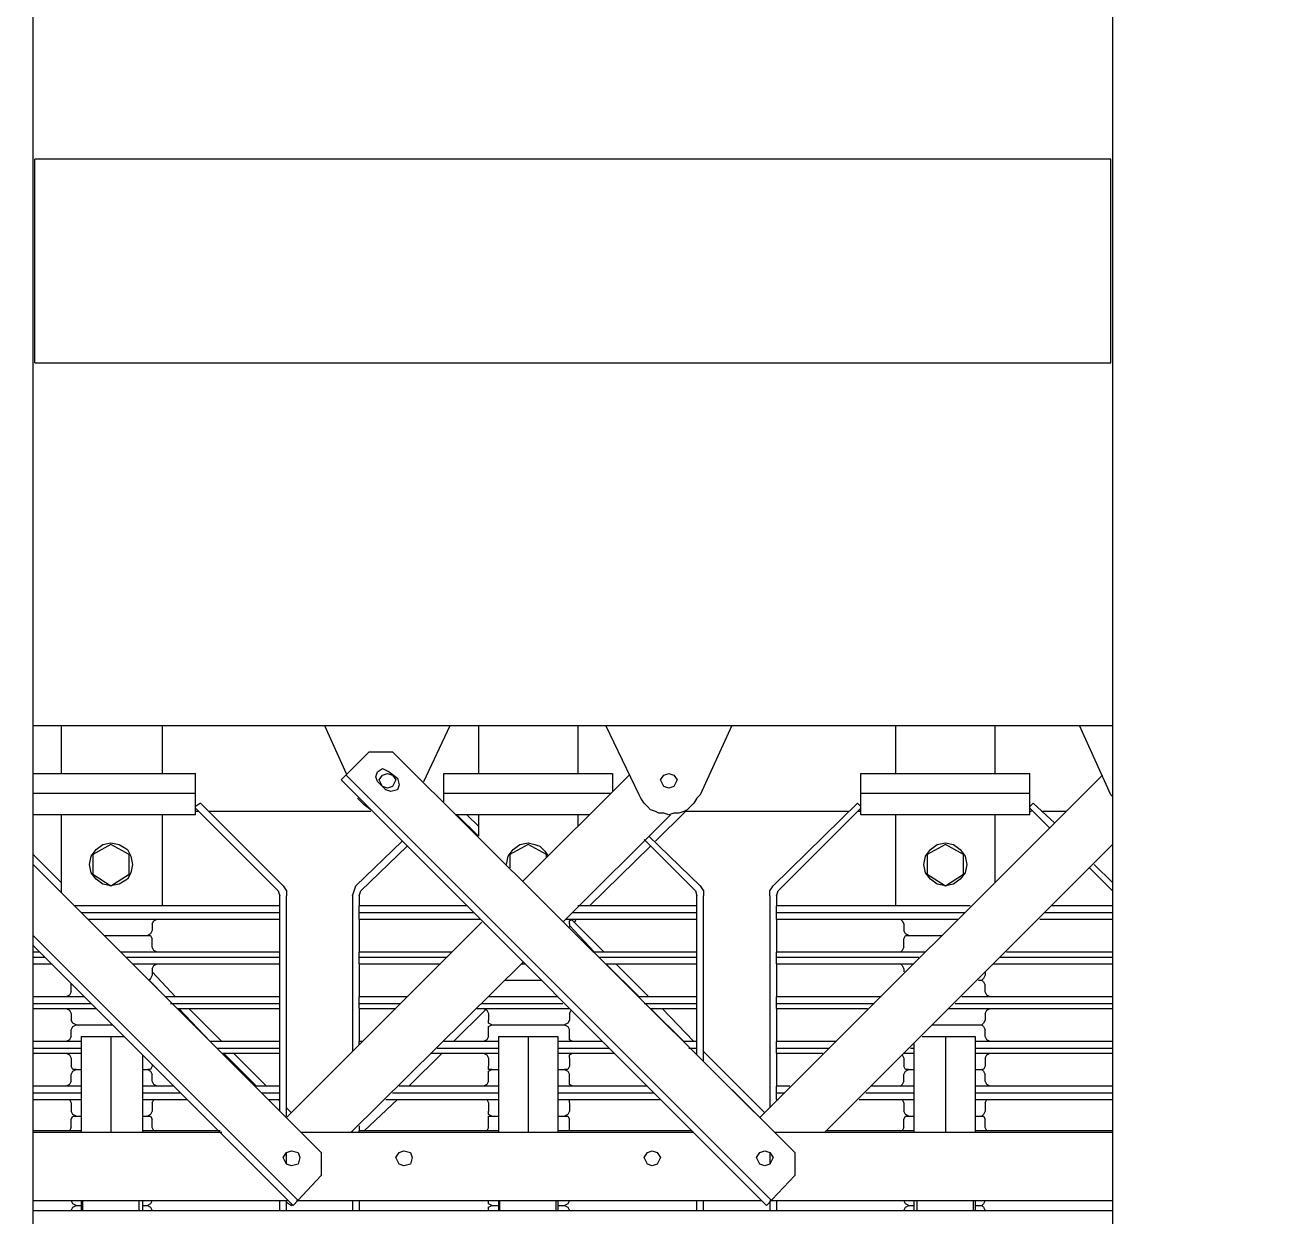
# Model space of a CAD drawing. Header units: inches. Extents: x -1851 to 6314, y -1304 to 4687.
# Drawn here: x 4390.5 to 4394.844, y 1907.111 to 1911.275 of the extents above; entities that cross this region are included whole.
import ezdxf

# ---------------------------------------------------------------- set-up
doc = ezdxf.new("R2010")
doc.units = ezdxf.units.IN
doc.header["$MEASUREMENT"] = 0
doc.set_wipeout_variables(frame=1)
doc.layers.add('E-SOLTEC GATEWAY', color=6, linetype='Continuous')
doc.layers.add('G-ANNO-NONPLOT', color=181, linetype='Continuous', plot=False)

# ---------------------------------------------------------------- blocks, each defined once
blk = doc.blocks.new('A$C05935B8D')
at = {"color": 0, "linetype": 'Continuous'}
for points in [[(31.297, 60.454), (31.297, 7.694)], [(69.016, 7.694), (69.016, 60.454)], [(31.355, 40.669), (31.355, 47.785)], [(31.355, 47.785), (68.958, 47.785)], [(68.958, 40.669), (68.958, 47.785)], [(68.958, 40.669), (31.355, 40.669)], [(69.016, 28), (31.297, 28)], [(31.355, 25.57), (32.454, 28)], [(35.405, 28), (35.405, 26.322)], [(38.876, 28), (38.876, 26.322)], [(44.603, 28), (45.702, 25.57)], [(47.843, 25.57), (49, 28)], [(49.983, 28), (49.983, 26.322)], [(53.454, 28), (53.454, 26.322)], [(55.363, 26.033), (54.438, 28)], [(58.834, 28), (58.082, 26.322)], [(64.504, 28), (64.504, 26.322)], [(68.033, 28), (68.033, 26.322)], [(56.462, 27.074), (42.405, 13.074)], [(57.272, 27.074), (56.462, 27.074)], [(58.256, 26.091), (57.272, 27.074)], [(43.62, 14.289), (31.644, 26.264)], [(34.19, 24.876), (34.19, 26.322)], [(40.091, 26.322), (34.19, 26.322)], [(40.091, 24.876), (40.091, 26.322)], [(58.082, 26.264), (43.215, 11.397)], [(58.256, 26.091), (43.388, 11.223)], [(47.091, 26.091), (47.091, 26.091), (46.975, 26.264), (46.801, 26.322), (46.628, 26.264), (46.512, 26.091), (46.628, 25.859), (46.801, 25.801), (46.975, 25.859), (47.091, 26.091)], [(51.892, 22.562), (48.19, 26.264)], [(54.669, 26.322), (48.768, 26.322)], [(48.768, 26.322), (48.768, 25.686)], [(54.669, 25.339), (54.669, 26.322)], [(56.289, 26.149), (56.289, 26.149), (56.231, 25.917), (56.289, 25.744), (56.52, 25.686), (56.694, 25.744)], [(56.578, 26.38), (56.289, 26.149)], [(56.925, 26.091), (56.925, 26.091), (56.81, 26.264), (56.636, 26.322), (56.462, 26.264), (56.347, 26.091), (56.462, 25.859), (56.636, 25.801), (56.81, 25.859), (56.925, 26.091)], [(56.983, 26.033), (56.983, 26.033), (57.041, 26.206), (56.983, 26.38), (56.81, 26.496), (56.578, 26.38)], [(69.016, 26.322), (63.347, 26.322)], [(63.347, 24.876), (63.347, 26.322)], [(56.694, 25.744), (56.983, 26.033)], [(31.297, 25.512), (31.355, 25.57)], [(33.322, 24.587), (34.074, 25.281)], [(34.074, 25.281), (34.19, 25.165)], [(40.091, 25.628), (34.19, 25.628)], [(40.206, 25.281), (40.091, 25.165)], [(40.206, 25.281), (43.157, 22.388)], [(45.702, 25.57), (45.702, 25.57), (45.818, 25.454), (45.934, 25.281), (46.049, 25.165), (46.165, 25.049), (46.281, 24.992), (46.454, 24.934), (46.628, 24.934), (46.801, 24.876), (46.975, 24.934), (47.148, 24.934), (47.264, 24.992), (47.438, 25.049), (47.553, 25.165), (47.669, 25.281), (47.785, 25.454), (47.843, 25.57)], [(54.669, 25.628), (48.826, 25.628)], [(57.215, 25.049), (57.215, 25.049), (57.446, 25.223), (57.677, 25.454)], [(60.281, 22.388), (63.173, 25.281)], [(63.173, 25.281), (63.347, 25.165)], [(69.016, 25.628), (63.347, 25.628)], [(32.917, 24.992), (33.785, 24.992)], [(33.496, 24.413), (34.19, 25.107)], [(34.132, 24.992), (34.19, 24.992)], [(34.19, 24.876), (40.091, 24.876)], [(35.405, 24.876), (35.405, 22.504)], [(38.876, 24.876), (38.876, 21.694)], [(40.091, 25.107), (42.983, 22.215)], [(40.091, 24.992), (40.206, 24.992)], [(40.496, 24.992), (46.281, 24.992)], [(46.223, 24.992), (47.264, 23.95)], [(50.504, 21.116), (46.744, 24.876)], [(49.578, 24.876), (54.264, 24.876)], [(49.983, 24.876), (49.983, 24.471)], [(53.454, 24.876), (53.454, 24.124)], [(53.454, 24.471), (53.859, 24.876)], [(53.454, 24.124), (54.206, 24.876)], [(57.215, 24.992), (62.884, 24.992)], [(60.454, 22.215), (63.347, 25.107)], [(63.231, 24.992), (63.347, 24.992)], [(63.347, 24.876), (69.016, 24.876)], [(64.504, 24.876), (64.504, 21.694)], [(68.033, 24.876), (68.033, 22.157)], [(45.702, 22.388), (47.496, 24.124)], [(45.876, 22.215), (47.669, 24.008)], [(56.115, 23.95), (57.735, 22.388)], [(41.363, 13.769), (31.297, 23.835)], [(37.892, 23.14), (37.892, 23.14), (37.834, 23.43), (37.661, 23.661), (37.43, 23.835), (37.14, 23.892), (36.851, 23.835), (36.62, 23.661), (36.446, 23.43), (36.388, 23.14), (36.446, 22.851), (36.62, 22.62), (36.851, 22.446), (37.14, 22.388), (37.43, 22.446), (37.661, 22.62), (37.834, 22.851), (37.892, 23.14)], [(36.504, 23.487), (37.14, 23.835)], [(36.504, 22.793), (36.504, 23.487)], [(37.14, 23.835), (37.777, 23.487)], [(37.777, 23.487), (37.777, 22.793)], [(47.438, 23.777), (49.578, 21.694)], [(52.471, 23.14), (52.471, 23.14), (52.471, 23.14), (52.413, 23.43), (52.239, 23.661), (52.008, 23.835), (51.719, 23.892), (51.487, 23.835), (51.314, 23.777), (51.14, 23.603), (51.024, 23.43)], [(51.082, 23.487), (51.719, 23.835)], [(51.082, 23.372), (51.082, 23.487)], [(51.719, 23.835), (52.355, 23.487)], [(52.355, 23.487), (52.355, 23.025)], [(55.942, 23.777), (57.562, 22.215)], [(67.049, 23.14), (67.049, 23.14), (66.991, 23.43), (66.818, 23.661), (66.586, 23.835), (66.297, 23.892), (66.008, 23.835), (65.719, 23.661), (65.603, 23.43), (65.545, 23.14), (65.603, 22.851), (65.719, 22.62), (66.008, 22.446), (66.297, 22.388), (66.586, 22.446), (66.818, 22.62), (66.991, 22.851), (67.049, 23.14)], [(65.661, 23.487), (66.297, 23.835)], [(65.661, 22.793), (65.661, 23.487)], [(66.297, 23.835), (66.933, 23.487)], [(66.933, 23.487), (66.933, 22.793)], [(68.033, 22.504), (69.016, 23.487)], [(31.297, 22.504), (31.934, 23.14)], [(69.016, 23.14), (58.95, 13.074)], [(68.033, 22.157), (69.016, 23.14)], [(31.297, 22.215), (32.107, 23.025)], [(37.14, 22.388), (36.504, 22.793)], [(37.777, 22.793), (37.14, 22.388)], [(66.297, 22.388), (65.661, 22.793)], [(66.933, 22.793), (66.297, 22.388)], [(31.297, 22.215), (31.297, 22.215), (31.297, 22.157)], [(43.041, 22.041), (43.041, 22.041), (42.983, 22.215)], [(43.272, 22.041), (43.272, 22.041), (43.272, 22.215), (43.157, 22.388)], [(45.702, 22.388), (45.702, 22.388), (45.586, 22.215), (45.586, 22.041)], [(45.876, 22.215), (45.876, 22.215), (45.818, 22.041)], [(57.619, 22.041), (57.619, 22.041), (57.562, 22.215)], [(57.851, 22.041), (57.851, 22.041), (57.793, 22.215), (57.735, 22.388)], [(60.281, 22.388), (60.281, 22.388), (60.165, 22.215), (60.165, 22.041)], [(60.454, 22.215), (60.454, 22.215), (60.396, 22.041)], [(43.041, 22.041), (43.041, 21.694)], [(43.272, 22.041), (43.272, 14.636)], [(45.586, 16.256), (45.586, 22.041)], [(45.818, 21.694), (45.818, 22.041)], [(57.619, 22.041), (57.619, 21.694)], [(57.851, 22.041), (57.851, 16.603)], [(60.165, 14.347), (60.165, 22.041)], [(60.396, 21.694), (60.396, 22.041)], [(31.297, 21.694), (33.438, 21.694)], [(33.669, 21.463), (31.297, 21.463)], [(36.273, 21.694), (43.041, 21.694)], [(43.041, 21.463), (36.446, 21.463)], [(43.041, 21.231), (43.041, 21.694)], [(45.818, 21.694), (49.983, 21.694)], [(45.818, 21.231), (45.818, 21.694)], [(50.157, 21.463), (45.818, 21.463)], [(57.619, 21.463), (53.628, 21.463)], [(53.859, 21.694), (57.619, 21.694)], [(57.619, 21.231), (57.619, 21.694)], [(60.396, 21.694), (67.57, 21.694)], [(60.396, 21.231), (60.396, 21.694)], [(67.338, 21.463), (60.396, 21.463)], [(33.843, 21.231), (31.297, 21.231)], [(43.041, 21.231), (36.677, 21.231)], [(38.702, 21.231), (38.702, 21.231), (38.644, 21.173), (38.587, 21.058)], [(38.587, 21.058), (38.587, 20.826)], [(43.041, 21.231), (43.041, 20.074)], [(50.388, 21.231), (45.818, 21.231)], [(45.818, 20.074), (45.818, 21.231)], [(49.058, 20.074), (50.215, 21.231)], [(49.405, 20.074), (50.272, 21)], [(50.041, 21.231), (50.099, 21.116)], [(50.272, 21.058), (50.272, 21.058), (50.272, 21.173), (50.157, 21.231)], [(50.272, 21.058), (50.272, 20.942)], [(60.165, 14.289), (53.339, 21.116)], [(57.619, 21.231), (53.396, 21.231)], [(57.619, 21.231), (57.619, 20.074)], [(67.107, 21.231), (60.396, 21.231)], [(60.396, 20.074), (60.396, 21.231)], [(64.851, 21.058), (64.851, 21.058), (64.793, 21.173), (64.677, 21.231)], [(64.851, 21.058), (64.851, 20.826)], [(38.413, 20.653), (37.256, 20.653)], [(38.413, 20.653), (38.413, 20.653), (38.529, 20.711), (38.587, 20.826)], [(38.587, 20.537), (38.587, 20.537), (38.529, 20.653), (38.413, 20.653)], [(38.587, 20.248), (38.587, 20.537)], [(69.016, 20.653), (59.76, 11.397)], [(64.851, 20.826), (64.851, 20.826), (64.909, 20.711), (65.024, 20.653)], [(65.024, 20.653), (65.024, 20.653), (64.909, 20.653), (64.851, 20.537)], [(64.851, 20.248), (64.851, 20.537)], [(66.529, 20.653), (65.024, 20.653)], [(31.297, 20.074), (35, 20.074)], [(37.834, 20.074), (43.041, 20.074)], [(38.587, 20.248), (38.587, 20.248), (38.644, 20.132), (38.702, 20.074)], [(43.041, 19.669), (43.041, 20.074)], [(45.818, 20.074), (49.463, 20.074)], [(45.818, 19.669), (45.818, 20.074)], [(54.38, 20.074), (57.619, 20.074)], [(57.619, 19.669), (57.619, 20.074)], [(69.016, 20.306), (59.934, 11.223)], [(60.396, 20.074), (65.95, 20.074)], [(60.396, 19.669), (60.396, 20.074)], [(64.677, 20.074), (64.677, 20.074), (64.793, 20.132), (64.851, 20.248)], [(68.785, 20.074), (69.016, 20.074)], [(35.231, 19.901), (31.297, 19.901)], [(35.463, 19.669), (31.297, 19.669)], [(43.041, 19.901), (38.066, 19.901)], [(43.041, 19.669), (38.239, 19.669)], [(38.702, 19.669), (38.702, 19.669), (38.644, 19.611), (38.587, 19.496)], [(43.041, 19.669), (43.041, 18.512)], [(49.231, 19.901), (45.818, 19.901)], [(49, 19.669), (45.818, 19.669)], [(45.818, 18.512), (45.818, 19.669)], [(47.496, 18.512), (48.653, 19.669)], [(47.843, 18.512), (49, 19.669)], [(51.95, 19.669), (51.834, 19.669)], [(57.909, 13.769), (51.892, 19.727)], [(57.619, 19.901), (54.553, 19.901)], [(57.619, 19.669), (54.785, 19.669)], [(57.619, 19.669), (57.619, 18.512)], [(65.776, 19.901), (60.396, 19.901)], [(65.545, 19.669), (60.396, 19.669)], [(60.396, 18.512), (60.396, 19.669)], [(64.851, 19.496), (64.851, 19.496), (64.793, 19.611), (64.677, 19.669)], [(69.016, 19.669), (68.38, 19.669)], [(69.016, 19.901), (68.611, 19.901)], [(35.752, 19.38), (35.752, 19.264)], [(35.752, 19.264), (35.752, 19.264), (35.81, 19.149), (35.868, 19.091)], [(38.587, 19.496), (38.587, 19.38)], [(64.041, 18.512), (64.851, 19.38)], [(64.851, 19.496), (64.851, 19.264)], [(64.851, 19.264), (64.851, 19.264), (64.909, 19.149), (64.967, 19.091)], [(35.578, 18.512), (35.578, 18.512), (35.694, 18.57), (35.752, 18.686)], [(35.868, 19.091), (35.868, 19.091), (35.81, 19.033), (35.752, 18.917)], [(35.752, 18.686), (35.752, 18.917)], [(35.983, 19.091), (35.868, 19.091)], [(52.529, 19.091), (51.256, 19.091)], [(64.388, 18.512), (64.967, 19.091)], [(64.967, 19.091), (64.967, 19.091), (64.851, 18.975)], [(67.686, 18.917), (67.686, 18.917), (67.686, 18.975)], [(67.686, 18.686), (67.686, 18.917)], [(67.686, 18.686), (67.686, 18.686), (67.743, 18.57), (67.859, 18.512)], [(31.297, 18.512), (36.562, 18.512)], [(36.793, 18.281), (31.297, 18.281)], [(39.396, 18.512), (43.041, 18.512)], [(43.041, 18.281), (39.628, 18.281)], [(43.041, 18.107), (43.041, 18.512)], [(45.818, 18.512), (47.843, 18.512)], [(45.818, 18.107), (45.818, 18.512)], [(47.669, 18.281), (45.818, 18.281)], [(53.339, 18.281), (50.504, 18.281)], [(50.677, 18.512), (53.107, 18.512)], [(55.942, 18.512), (57.619, 18.512)], [(57.619, 18.281), (56.173, 18.281)], [(57.619, 18.107), (57.619, 18.512)], [(60.396, 18.512), (64.388, 18.512)], [(60.396, 18.107), (60.396, 18.512)], [(64.214, 18.281), (60.396, 18.281)], [(69.016, 18.281), (66.991, 18.281)], [(67.223, 18.512), (69.016, 18.512)], [(37.025, 18.107), (31.297, 18.107)], [(35.752, 17.934), (35.752, 17.934), (35.694, 18.049), (35.578, 18.107)], [(35.752, 17.934), (35.752, 17.702)], [(43.041, 18.107), (39.859, 18.107)], [(43.041, 18.107), (43.041, 16.95)], [(47.438, 18.107), (45.818, 18.107)], [(45.818, 16.95), (45.818, 18.107)], [(45.934, 16.95), (47.033, 18.107)], [(46.281, 16.95), (47.438, 18.107)], [(50.272, 17.934), (50.272, 17.934), (50.215, 18.049)], [(53.512, 18.107), (50.272, 18.107)], [(50.272, 17.934), (50.272, 17.702)], [(53.281, 18.107), (53.281, 18.107), (53.165, 18.049), (53.107, 17.934)], [(53.107, 17.934), (53.107, 17.702)], [(53.223, 18.049), (54.322, 16.95)], [(57.619, 18.107), (56.347, 18.107)], [(57.619, 18.107), (57.619, 16.95)], [(63.983, 18.107), (60.396, 18.107)], [(60.396, 16.95), (60.396, 18.107)], [(62.421, 16.95), (63.578, 18.107)], [(62.826, 16.95), (63.925, 18.107)], [(69.016, 18.107), (66.818, 18.107)], [(67.859, 18.107), (67.859, 18.107), (67.743, 18.049), (67.686, 17.934)], [(67.686, 17.934), (67.686, 17.702)], [(35.752, 17.702), (35.752, 17.702), (35.81, 17.587), (35.868, 17.529)], [(35.868, 17.529), (35.868, 17.529), (35.81, 17.471), (35.752, 17.355)], [(37.603, 17.529), (35.868, 17.529)], [(50.272, 17.702), (50.272, 17.702), (50.33, 17.587), (50.446, 17.529)], [(50.446, 17.529), (50.446, 17.529), (50.33, 17.471), (50.272, 17.355)], [(52.991, 17.529), (50.446, 17.529)], [(52.991, 17.529), (52.991, 17.529), (53.107, 17.587), (53.107, 17.702)], [(53.107, 17.355), (53.107, 17.355), (53.107, 17.471), (52.991, 17.529)], [(67.512, 17.529), (66.239, 17.529)], [(67.512, 17.529), (67.512, 17.529), (67.628, 17.587), (67.686, 17.702)], [(67.686, 17.355), (67.686, 17.355), (67.628, 17.471), (67.512, 17.529)], [(31.297, 16.95), (36.099, 16.95)], [(35.578, 16.95), (35.578, 16.95), (35.694, 17.008), (35.752, 17.124)], [(35.752, 17.124), (35.752, 17.355)], [(37.95, 17.124), (36.099, 17.124)], [(36.099, 17.124), (36.099, 13.769)], [(37.14, 17.124), (37.14, 13.769)], [(40.958, 16.95), (43.041, 16.95)], [(43.041, 16.545), (43.041, 16.95)], [(45.818, 16.95), (46.281, 16.95)], [(45.818, 16.545), (45.818, 16.95)], [(49.115, 16.95), (50.677, 16.95)], [(50.157, 16.95), (50.157, 16.95), (50.272, 17.008), (50.272, 17.124)], [(50.272, 17.124), (50.272, 17.355)], [(52.76, 17.124), (50.677, 17.124)], [(50.677, 17.124), (50.677, 13.769)], [(51.719, 17.124), (51.719, 13.769)], [(52.76, 17.124), (52.76, 13.769)], [(52.76, 16.95), (54.669, 16.95)], [(53.107, 17.124), (53.107, 17.355)], [(53.107, 17.124), (53.107, 17.124), (53.165, 17.008), (53.281, 16.95)], [(57.504, 16.95), (57.619, 16.95)], [(57.619, 16.835), (57.619, 16.95)], [(60.396, 16.95), (62.826, 16.95)], [(60.396, 16.545), (60.396, 16.95)], [(67.338, 17.124), (65.834, 17.124)], [(66.297, 17.124), (66.297, 13.769)], [(67.338, 17.124), (67.338, 13.769)], [(67.338, 16.95), (69.016, 16.95)], [(67.686, 17.124), (67.686, 17.355)], [(67.686, 17.124), (67.686, 17.124), (67.743, 17.008), (67.859, 16.95)], [(36.099, 16.719), (31.297, 16.719)], [(36.099, 16.545), (31.297, 16.545)], [(35.752, 16.372), (35.752, 16.372), (35.694, 16.487), (35.578, 16.545)], [(38.239, 16.892), (38.239, 13.769)], [(38.355, 16.719), (38.239, 16.719)], [(38.587, 16.545), (38.239, 16.545)], [(43.041, 16.719), (41.19, 16.719)], [(43.041, 16.545), (41.421, 16.545)], [(43.041, 16.545), (43.041, 15.388)], [(43.446, 14.463), (45.586, 16.603)], [(46.107, 16.719), (45.818, 16.719)], [(45.876, 16.545), (45.818, 16.545)], [(45.818, 16.487), (45.818, 16.545)], [(45.818, 16.487), (45.818, 16.545)], [(50.677, 16.545), (48.71, 16.545)], [(50.677, 16.719), (48.884, 16.719)], [(50.272, 16.372), (50.272, 16.372), (50.272, 16.487), (50.157, 16.545)], [(54.9, 16.719), (52.76, 16.719)], [(55.132, 16.545), (52.76, 16.545)], [(53.281, 16.545), (53.281, 16.545), (53.165, 16.487), (53.107, 16.372)], [(54.727, 16.545), (55.884, 15.388)], [(62.595, 16.719), (60.396, 16.719)], [(62.421, 16.545), (60.396, 16.545)], [(60.396, 15.388), (60.396, 16.545)], [(60.859, 15.388), (62.016, 16.545)], [(61.206, 15.388), (62.363, 16.545)], [(69.016, 16.719), (67.338, 16.719)], [(69.016, 16.545), (67.338, 16.545)], [(67.859, 16.545), (67.859, 16.545), (67.743, 16.487), (67.686, 16.372)], [(35.752, 16.372), (35.752, 16.083)], [(35.752, 16.083), (35.752, 16.083), (35.81, 15.967), (35.868, 15.967)], [(38.413, 15.967), (38.413, 15.967), (38.529, 15.967), (38.587, 16.083)], [(38.644, 16.487), (38.644, 16.487), (38.587, 16.372)], [(38.587, 16.372), (38.587, 16.083)], [(43.62, 14.289), (45.586, 16.256)], [(50.272, 16.372), (50.272, 16.083)], [(50.272, 16.083), (50.272, 16.083), (50.33, 15.967), (50.446, 15.967)], [(52.991, 15.967), (52.991, 15.967), (53.107, 15.967), (53.107, 16.083)], [(53.107, 16.372), (53.107, 16.083)], [(64.851, 16.14), (64.851, 16.083)], [(64.851, 16.083), (64.851, 16.083), (64.909, 15.967), (65.024, 15.967)], [(65.198, 16.487), (65.198, 13.769)], [(67.512, 15.967), (67.512, 15.967), (67.628, 15.967), (67.686, 16.083)], [(67.686, 16.372), (67.686, 16.083)], [(35.868, 15.967), (35.868, 15.967), (35.81, 15.909), (35.752, 15.793)], [(35.752, 15.562), (35.752, 15.793)], [(36.099, 15.967), (35.868, 15.967)], [(38.413, 15.967), (38.239, 15.967)], [(38.587, 15.793), (38.587, 15.793), (38.529, 15.909), (38.413, 15.967)], [(38.587, 15.562), (38.587, 15.793)], [(50.446, 15.967), (50.446, 15.967), (50.33, 15.909), (50.272, 15.793)], [(50.272, 15.562), (50.272, 15.793)], [(50.677, 15.967), (50.446, 15.967)], [(52.991, 15.967), (52.76, 15.967)], [(53.107, 15.793), (53.107, 15.793), (53.107, 15.909), (52.991, 15.967)], [(53.107, 15.562), (53.107, 15.793)], [(65.024, 15.967), (65.024, 15.967), (64.909, 15.909), (64.851, 15.793)], [(64.851, 15.562), (64.851, 15.793)], [(65.198, 15.967), (65.024, 15.967)], [(67.512, 15.967), (67.338, 15.967)], [(67.686, 15.793), (67.686, 15.793), (67.628, 15.909), (67.512, 15.967)], [(67.686, 15.562), (67.686, 15.793)], [(31.297, 15.388), (36.099, 15.388)], [(35.578, 15.388), (35.578, 15.388), (35.694, 15.446), (35.752, 15.562)], [(38.239, 15.388), (39.744, 15.388)], [(38.587, 15.562), (38.587, 15.562), (38.644, 15.446), (38.702, 15.388)], [(42.578, 15.388), (43.041, 15.388)], [(43.041, 14.926), (43.041, 15.388)], [(47.553, 15.388), (50.677, 15.388)], [(50.157, 15.388), (50.157, 15.388), (50.272, 15.446), (50.272, 15.562)], [(52.76, 15.388), (56.231, 15.388)], [(53.107, 15.562), (53.107, 15.562), (53.165, 15.446), (53.281, 15.388)], [(60.396, 15.388), (61.264, 15.388)], [(60.396, 14.926), (60.396, 15.388)], [(64.099, 15.388), (65.198, 15.388)], [(64.677, 15.388), (64.677, 15.388), (64.793, 15.446), (64.851, 15.562)], [(67.338, 15.388), (69.016, 15.388)], [(67.686, 15.562), (67.686, 15.562), (67.743, 15.446), (67.859, 15.388)], [(36.099, 15.157), (31.297, 15.157)], [(36.099, 14.926), (31.297, 14.926)], [(35.752, 14.81), (35.752, 14.81), (35.694, 14.926), (35.578, 14.926)], [(35.752, 14.81), (35.752, 14.521)], [(39.917, 15.157), (38.239, 15.157)], [(40.149, 14.926), (38.239, 14.926)], [(38.702, 14.926), (38.702, 14.926), (38.644, 14.926), (38.587, 14.81)], [(38.587, 14.81), (38.587, 14.521)], [(43.041, 15.157), (42.752, 15.157)], [(43.041, 14.926), (42.983, 14.926)], [(43.041, 14.926), (43.041, 14.868)], [(50.677, 14.926), (47.091, 14.926)], [(50.677, 15.157), (47.322, 15.157)], [(50.272, 14.81), (50.272, 14.81), (50.272, 14.926), (50.157, 14.926)], [(50.272, 14.81), (50.272, 14.521)], [(56.462, 15.157), (52.76, 15.157)], [(56.694, 14.926), (52.76, 14.926)], [(53.281, 14.926), (53.281, 14.926), (53.165, 14.926), (53.107, 14.81)], [(53.107, 14.81), (53.107, 14.521)], [(56.289, 14.926), (57.446, 13.826)], [(61.033, 15.157), (60.396, 15.157)], [(60.801, 14.926), (60.396, 14.926)], [(60.396, 14.868), (60.454, 14.926)], [(60.396, 14.521), (60.801, 14.926)], [(60.396, 14.521), (60.396, 14.926)], [(65.198, 14.926), (63.636, 14.926)], [(65.198, 15.157), (63.867, 15.157)], [(64.851, 14.81), (64.851, 14.81), (64.793, 14.926), (64.677, 14.926)], [(64.851, 14.81), (64.851, 14.521)], [(69.016, 15.157), (67.338, 15.157)], [(69.016, 14.926), (67.338, 14.926)], [(67.859, 14.926), (67.859, 14.926), (67.743, 14.926), (67.686, 14.81)], [(67.686, 14.81), (67.686, 14.521)], [(35.752, 14.521), (35.752, 14.521), (35.81, 14.405), (35.868, 14.347)], [(35.868, 14.347), (35.868, 14.347), (35.81, 14.347), (35.752, 14.231)], [(36.099, 14.347), (35.868, 14.347)], [(38.413, 14.347), (38.239, 14.347)], [(38.413, 14.347), (38.413, 14.347), (38.529, 14.405), (38.587, 14.521)], [(38.587, 14.231), (38.587, 14.231), (38.529, 14.347), (38.413, 14.347)], [(50.272, 14.521), (50.272, 14.521), (50.33, 14.405), (50.446, 14.347)], [(50.446, 14.347), (50.446, 14.347), (50.33, 14.347), (50.272, 14.231)], [(50.677, 14.347), (50.446, 14.347)], [(52.991, 14.347), (52.76, 14.347)], [(52.991, 14.347), (52.991, 14.347), (53.107, 14.405), (53.107, 14.521)], [(53.107, 14.231), (53.107, 14.231), (53.107, 14.347), (52.991, 14.347)], [(59.991, 14.463), (60.165, 14.636)], [(64.851, 14.521), (64.851, 14.521), (64.909, 14.405), (65.024, 14.347)], [(65.024, 14.347), (65.024, 14.347), (64.909, 14.347), (64.851, 14.231)], [(65.198, 14.347), (65.024, 14.347)], [(67.512, 14.347), (67.338, 14.347)], [(67.512, 14.347), (67.512, 14.347), (67.628, 14.405), (67.686, 14.521)], [(67.686, 14.231), (67.686, 14.231), (67.628, 14.347), (67.512, 14.347)], [(35.578, 13.826), (35.578, 13.826), (35.694, 13.826), (35.752, 13.942)], [(35.752, 13.942), (35.752, 14.231)], [(38.587, 13.942), (38.587, 14.231)], [(38.587, 13.942), (38.587, 13.942), (38.644, 13.826), (38.702, 13.826)], [(50.157, 13.826), (50.157, 13.826), (50.272, 13.826), (50.272, 13.942)], [(50.272, 13.942), (50.272, 14.231)], [(53.107, 13.942), (53.107, 14.231)], [(53.107, 13.942), (53.107, 13.942), (53.165, 13.826), (53.281, 13.826)], [(57.619, 14), (57.619, 13.826)], [(64.677, 13.826), (64.677, 13.826), (64.793, 13.826), (64.851, 13.942)], [(64.851, 13.942), (64.851, 14.231)], [(67.686, 13.942), (67.686, 14.231)], [(67.686, 13.942), (67.686, 13.942), (67.743, 13.826), (67.859, 13.826)], [(31.297, 13.826), (36.099, 13.826)], [(31.297, 13.769), (43.099, 13.769)], [(38.239, 13.826), (41.306, 13.826)], [(45.934, 13.769), (59.644, 13.769)], [(45.991, 13.826), (50.677, 13.826)], [(52.76, 13.826), (57.619, 13.826)], [(57.619, 13.769), (57.619, 13.826)], [(57.851, 13.769), (57.851, 13.769)], [(62.421, 13.769), (69.016, 13.769)], [(62.479, 13.826), (65.198, 13.826)], [(67.338, 13.826), (69.016, 13.826)], [(42.405, 13.074), (42.405, 12.264)], [(43.735, 12.901), (43.735, 12.901), (43.62, 13.074), (43.446, 13.132), (43.272, 13.074), (43.157, 12.901), (43.272, 12.669), (43.446, 12.611), (43.62, 12.669), (43.735, 12.901)], [(43.272, 13.074), (43.272, 12.669)], [(47.669, 12.901), (47.669, 12.901), (47.553, 13.074), (47.38, 13.132), (47.206, 13.074), (47.091, 12.901), (47.206, 12.669), (47.38, 12.611), (47.553, 12.669), (47.669, 12.901)], [(56.347, 12.901), (56.347, 12.901), (56.231, 13.074), (56.058, 13.132), (55.826, 13.074), (55.768, 12.901), (55.826, 12.669), (56.058, 12.611), (56.231, 12.669), (56.347, 12.901)], [(58.95, 13.074), (58.95, 12.264)], [(60.281, 12.901), (60.281, 12.901), (60.165, 13.074), (59.991, 13.132), (59.76, 13.074), (59.702, 12.901), (59.76, 12.669), (59.991, 12.611), (60.165, 12.669), (60.281, 12.901)], [(60.165, 12.669), (60.165, 13.074)], [(43.388, 11.223), (42.405, 12.264)], [(59.934, 11.223), (58.95, 12.264)], [(43.272, 11.397), (31.297, 11.397)], [(35.752, 11.397), (35.752, 11.397), (35.81, 11.281), (35.868, 11.223)], [(36.099, 11.397), (36.099, 11.05)], [(36.157, 11.05), (36.157, 11.397)], [(38.124, 11.05), (38.124, 11.397)], [(38.239, 11.397), (38.239, 11.05)], [(38.413, 11.223), (38.413, 11.223), (38.529, 11.281), (38.587, 11.397)], [(43.041, 11.397), (43.041, 11.05)], [(43.272, 11.339), (43.272, 11.05)], [(59.818, 11.397), (43.562, 11.397)], [(45.586, 11.05), (45.586, 11.397)], [(45.818, 11.05), (45.818, 11.397)], [(50.272, 11.397), (50.272, 11.397), (50.33, 11.281), (50.446, 11.223)], [(50.677, 11.397), (50.677, 11.05)], [(50.735, 11.05), (50.735, 11.397)], [(52.702, 11.05), (52.702, 11.397)], [(52.76, 11.397), (52.76, 11.05)], [(52.991, 11.223), (52.991, 11.223), (53.107, 11.281), (53.107, 11.397)], [(57.619, 11.397), (57.619, 11.05)], [(57.851, 11.397), (57.851, 11.05)], [(60.165, 11.339), (59.991, 11.223)], [(69.016, 11.397), (60.107, 11.397)], [(60.165, 11.05), (60.165, 11.397)], [(60.396, 11.05), (60.396, 11.397)], [(64.851, 11.397), (64.851, 11.397), (64.909, 11.281), (65.024, 11.223)], [(65.198, 11.397), (65.198, 11.05)], [(65.314, 11.05), (65.314, 11.397)], [(67.281, 11.05), (67.281, 11.397)], [(67.338, 11.397), (67.338, 11.05)], [(67.512, 11.223), (67.512, 11.223), (67.628, 11.281), (67.686, 11.397)], [(69.016, 11.05), (31.297, 11.05)], [(35.868, 11.223), (35.868, 11.223), (35.81, 11.165), (35.752, 11.05)], [(36.099, 11.223), (35.868, 11.223)], [(38.413, 11.223), (38.239, 11.223)], [(38.587, 11.05), (38.587, 11.05), (38.529, 11.165), (38.413, 11.223)], [(50.446, 11.223), (50.446, 11.223), (50.33, 11.165), (50.272, 11.05)], [(50.677, 11.223), (50.446, 11.223)], [(52.991, 11.223), (52.76, 11.223)], [(53.107, 11.05), (53.107, 11.05), (53.107, 11.165), (52.991, 11.223)], [(59.991, 11.281), (59.991, 11.223)], [(65.024, 11.223), (65.024, 11.223), (64.909, 11.165), (64.851, 11.05)], [(65.198, 11.223), (65.024, 11.223)], [(67.512, 11.223), (67.338, 11.223)], [(67.686, 11.05), (67.686, 11.05), (67.628, 11.165), (67.512, 11.223)]]:
    blk.add_lwpolyline(points, dxfattribs=at)
blk = doc.blocks.new('Transformer and inverter')
at = {"color": 1}
blk.add_blockref('A$C05935B8D', (5371.412, 3178.612), dxfattribs=at)

msp = doc.modelspace()

# ---------------------------------------------------------------- wipeouts: each hides what was drawn before it
msp.add_wipeout([(4358.09747, 1918.07503), (4400.59747, 1918.07503), (4400.59845, 1901.99952), (4358.09747, 1901.99952)])

# ---------------------------------------------------------------- next in the draw order: linework, layer by layer
at = {"layer": 'G-ANNO-NONPLOT'}
msp.add_circle((4804.50348, 1837.07734), 1509.43524, dxfattribs=at)

# ---------------------------------------------------------------- next in the draw order: block references
at = {"layer": 'E-SOLTEC GATEWAY', "xscale": -0.1, "yscale": 0.1, "zscale": 0.1}
msp.add_blockref('Transformer and inverter', (4934.57142, 1588.16534), dxfattribs=at)

doc.saveas('drawing.dxf')
